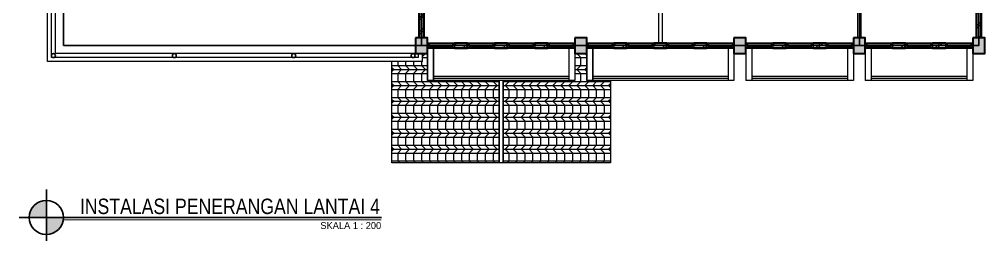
# Model space of a CAD drawing. Header units: millimetres. Extents: x -17012 to 17775, y -5570 to 5430.
# Drawn here: x -8539 to -3688, y 671 to 1784 of the extents above; entities that cross this region are included whole.
import ezdxf

# ---------------------------------------------------------------- set-up
doc = ezdxf.new("R2010")
doc.units = ezdxf.units.MM
for name, color, linetype, lineweight in [('ars', 11, 'Continuous', 5), ('DENAH', 7, 'Continuous', 0), ('dinding', 5, 'Continuous', 15), ('KOLOM', 1, 'Continuous', 30), ('kus', 63, 'Continuous', 15), ('lan', 7, 'Continuous', 15), ('PARTISI', 190, 'Continuous', 9), ('SANITAIR', 4, 'Continuous', 5), ('sol kol', 8, 'Continuous', 0)]:
    doc.layers.add(name, color=color, linetype=linetype, lineweight=lineweight)
doc.layers.add('as', color=1, linetype='Continuous', plot=False)
doc.layers.add('D1', color=1, linetype='Continuous')
doc.layers.add('HT', color=8, linetype='Continuous')
doc.styles.add('NOT', font='ARIALN.TTF')
doc.styles.add('style2', font='verdana.ttf')

# ---------------------------------------------------------------- blocks, each defined once
blk = doc.blocks.new('K1')
at = {"layer": 'KOLOM'}
blk.add_lwpolyline([(0.2, 0.15), (-0.2, 0.15), (-0.2, -0.15), (0.2, -0.15), (0.2, 0.15)], dxfattribs=at)

msp = doc.modelspace()

# ---------------------------------------------------------------- hatches: boundary and pattern name
at = {"layer": 'ars'}
h = msp.add_hatch(dxfattribs=at)
h.set_pattern_fill('TEMBOK', color=256, scale=50)
h.set_pattern_definition([(45, (-5717.746, 1611.834), (-35.3553, 35.3553), []), (45, (-5705.246, 1611.834), (-35.3553, 35.3553), [])])
h.paths.add_polyline_path([(-6507.7, 1691.8), (-6507.7, 2511.8), (-6527.7, 2511.8), (-6527.7, 1691.8)])
h = msp.add_hatch(dxfattribs=at)
h.set_pattern_fill('TEMBOK', color=256, scale=50)
h.set_pattern_definition([(45, (-5917.746, 1611.834), (-35.3553, 35.3553), []), (45, (-5905.246, 1611.834), (-35.3553, 35.3553), [])])
h.paths.add_polyline_path([(-3707.7, 1691.8), (-3707.7, 2511.8), (-3727.7, 2511.8), (-3727.7, 1691.8)])
h = msp.add_hatch(dxfattribs=at)
h.set_pattern_fill('TEMBOK', color=256, scale=50)
h.set_pattern_definition([(45, (-7177.746, 1336.834), (-35.3553, 35.3553), []), (45, (-7165.246, 1336.834), (-35.3553, 35.3553), [])])
h.paths.add_polyline_path([(-6286.4, 1661.8), (-6351.7, 1661.8), (-6351.7, 1641.8), (-6286.4, 1641.8)])
h = msp.add_hatch(dxfattribs=at)
h.set_pattern_fill('TEMBOK', color=256, scale=50)
h.set_pattern_definition([(45, (-6976.413, 1336.834), (-35.3553, 35.3553), []), (45, (-6963.913, 1336.834), (-35.3553, 35.3553), [])])
h.paths.add_polyline_path([(-6085.1, 1661.8), (-6150.4, 1661.8), (-6150.4, 1641.8), (-6085.1, 1641.8)])
h = msp.add_hatch(dxfattribs=at)
h.set_pattern_fill('TEMBOK', color=256, scale=50)
h.set_pattern_definition([(45, (-6775.08, 1336.834), (-35.3553, 35.3553), []), (45, (-6762.58, 1336.834), (-35.3553, 35.3553), [])])
h.paths.add_polyline_path([(-5883.7, 1661.8), (-5949.1, 1661.8), (-5949.1, 1641.8), (-5883.7, 1641.8)])
h = msp.add_hatch(dxfattribs=at)
h.set_pattern_fill('TEMBOK', color=256, scale=50)
h.set_pattern_definition([(45, (-6377.746, 1336.834), (-35.3553, 35.3553), []), (45, (-6365.246, 1336.834), (-35.3553, 35.3553), [])])
h.paths.add_polyline_path([(-5486.4, 1661.8), (-5551.7, 1661.8), (-5551.7, 1641.8), (-5486.4, 1641.8)])
h = msp.add_hatch(dxfattribs=at)
h.set_pattern_fill('TEMBOK', color=256, scale=50)
h.set_pattern_definition([(45, (-6176.413, 1336.834), (-35.3553, 35.3553), []), (45, (-6163.913, 1336.834), (-35.3553, 35.3553), [])])
h.paths.add_polyline_path([(-5285.1, 1661.8), (-5350.4, 1661.8), (-5350.4, 1641.8), (-5285.1, 1641.8)])
h = msp.add_hatch(dxfattribs=at)
h.set_pattern_fill('TEMBOK', color=256, scale=50)
h.set_pattern_definition([(45, (-5975.08, 1336.834), (-35.3553, 35.3553), []), (45, (-5962.58, 1336.834), (-35.3553, 35.3553), [])])
h.paths.add_polyline_path([(-5083.7, 1661.8), (-5149.1, 1661.8), (-5149.1, 1641.8), (-5083.7, 1641.8)])
h = msp.add_hatch(dxfattribs=at)
h.set_pattern_fill('TEMBOK', color=256, scale=50)
h.set_pattern_definition([(45, (-5577.746, 1336.834), (-35.3553, 35.3553), []), (45, (-5565.246, 1336.834), (-35.3553, 35.3553), [])])
h.paths.add_polyline_path([(-4685.7, 1661.8), (-4751.7, 1661.8), (-4751.7, 1641.8), (-4685.7, 1641.8)])
h = msp.add_hatch(dxfattribs=at)
h.set_pattern_fill('TEMBOK', color=256, scale=50)
h.set_pattern_definition([(45, (-5405.746, 1336.834), (-35.3553, 35.3553), []), (45, (-5393.246, 1336.834), (-35.3553, 35.3553), [])])
h.paths.add_polyline_path([(-4483.7, 1661.8), (-4549.7, 1661.8), (-4549.7, 1641.8), (-4483.7, 1641.8)])
h = msp.add_hatch(dxfattribs=at)
h.set_pattern_fill('TEMBOK', color=256, scale=50)
h.set_pattern_definition([(45, (-4977.746, 1336.834), (-35.3553, 35.3553), []), (45, (-4965.246, 1336.834), (-35.3553, 35.3553), [])])
h.paths.add_polyline_path([(-4085.7, 1661.8), (-4151.7, 1661.8), (-4151.7, 1641.8), (-4085.7, 1641.8)])
h = msp.add_hatch(dxfattribs=at)
h.set_pattern_fill('TEMBOK', color=256, scale=50)
h.set_pattern_definition([(45, (-4805.746, 1336.834), (-35.3553, 35.3553), []), (45, (-4793.246, 1336.834), (-35.3553, 35.3553), [])])
h.paths.add_polyline_path([(-3883.7, 1661.8), (-3949.7, 1661.8), (-3949.7, 1641.8), (-3883.7, 1641.8)])
h = msp.add_hatch(dxfattribs=at)
h.set_pattern_fill('PLENTONG', color=256, scale=20, angle=270)
h.set_pattern_definition([(0, (-5717.75, 1631.83), (2e-14, 80), []), (0, (-5717.75, 1611.83), (2e-14, 80), []), (0, (-5717.75, 1591.83), (2e-14, 80), []), (315, (-5717.746, 1631.834), (40, -1e-14), [28.2843, -84.8528]), (45, (-5717.746, 1591.834), (-40, 1e-14), [28.2843, -84.8528]), (270, (-5717.746, 1591.834), (40, -7e-15), [40, -40])])
h.paths.add_polyline_path([(-6487.7, 1476.8), (-6487.7, 1611.8), (-6512.7, 1611.8), (-6512.7, 1571.8), (-6667.7, 1571.8), (-6667.7, 1061.8), (-6127.7, 1061.8), (-6127.7, 1476.8)])
h = msp.add_hatch(dxfattribs=at)
h.set_pattern_fill('PLENTONG', color=256, scale=20, angle=90)
h.set_pattern_definition([(180, (-5717.75, 1591.83), (-1e-14, -80), []), (180, (-5717.75, 1611.83), (-1e-14, -80), []), (180, (-5717.75, 1631.83), (-1e-14, -80), []), (135, (-5717.746, 1591.834), (-40, 5e-15), [28.2843, -84.853]), (225, (-5717.746, 1631.834), (40, -5e-15), [28.2843, -84.853]), (90, (-5717.746, 1631.834), (-40, 2e-15), [40, -40])])
h.paths.add_polyline_path([(-5747.7, 1476.8), (-6107.7, 1476.8), (-6107.7, 1061.8), (-5567.7, 1061.8), (-5567.7, 1476.8), (-5687.7, 1476.8), (-5687.7, 1611.8), (-5747.7, 1611.8)])
at = {"layer": 'DENAH'}
for points in [[(-8489.4, 787.8), (-8402.9, 787.8), (-8402.9, 873.7, 0.416242)], [(-8316.4, 787.8), (-8402.9, 787.8), (-8402.9, 701.8, 0.416242)]]:
    msp.add_hatch(color=256, dxfattribs=at).paths.add_polyline_path(points)
at = {"layer": 'sol kol'}
for points in [[(-6547.7, 1691.8), (-6547.7, 1611.8), (-6487.7, 1611.8), (-6487.7, 1691.8)], [(-5747.7, 1691.8), (-5747.7, 1611.8), (-5687.7, 1611.8), (-5687.7, 1691.8)], [(-4947.7, 1691.8), (-4947.7, 1611.8), (-4887.7, 1611.8), (-4887.7, 1691.8)], [(-4347.7, 1691.8), (-4347.7, 1611.8), (-4287.7, 1611.8), (-4287.7, 1691.8)], [(-3747.7, 1691.8), (-3747.7, 1611.8), (-3687.7, 1611.8), (-3687.7, 1691.8)]]:
    msp.add_hatch(color=256, dxfattribs=at).paths.add_polyline_path(points)

# ---------------------------------------------------------------- linework, layer by layer
for p, q in [((-6487.7, 1611.8), (-6487.7, 1476.8)), ((-6457.7, 1636.8), (-6457.7, 1476.8)), ((-5687.7, 1611.8), (-5687.7, 1476.8)), ((-5657.7, 1636.8), (-5657.7, 1476.8)), ((-6127.7, 1061.8), (-6127.7, 1476.8)), ((-6107.7, 1061.8), (-6107.7, 1476.8))]:
    msp.add_line(p, q)
for centre in [(-8367.7, 1601.8), (-7760.1, 1601.8), (-7160.1, 1601.8), (-6560.1, 1601.8)]:
    msp.add_circle(centre, 10)
at = {"layer": 'ars'}
for points in [[(-6507.7, 1691.8), (-6507.7, 2511.8), (-6527.7, 2511.8), (-6527.7, 1691.8)], [(-3707.7, 1691.8), (-3707.7, 2511.8), (-3727.7, 2511.8), (-3727.7, 1691.8)], [(-6286.4, 1661.8), (-6351.7, 1661.8), (-6351.7, 1641.8), (-6286.4, 1641.8)], [(-6085.1, 1661.8), (-6150.4, 1661.8), (-6150.4, 1641.8), (-6085.1, 1641.8)], [(-5883.7, 1661.8), (-5949.1, 1661.8), (-5949.1, 1641.8), (-5883.7, 1641.8)], [(-5486.4, 1661.8), (-5551.7, 1661.8), (-5551.7, 1641.8), (-5486.4, 1641.8)], [(-5285.1, 1661.8), (-5350.4, 1661.8), (-5350.4, 1641.8), (-5285.1, 1641.8)], [(-5083.7, 1661.8), (-5149.1, 1661.8), (-5149.1, 1641.8), (-5083.7, 1641.8)], [(-4685.7, 1661.8), (-4751.7, 1661.8), (-4751.7, 1641.8), (-4685.7, 1641.8)], [(-4483.7, 1661.8), (-4549.7, 1661.8), (-4549.7, 1641.8), (-4483.7, 1641.8)], [(-4085.7, 1661.8), (-4151.7, 1661.8), (-4151.7, 1641.8), (-4085.7, 1641.8)], [(-3883.7, 1661.8), (-3949.7, 1661.8), (-3949.7, 1641.8), (-3883.7, 1641.8)]]:
    msp.add_lwpolyline(points, close=True, dxfattribs=at)
for points in [[(-5777.7, 1496.8), (-6457.7, 1496.8)], [(-5777.7, 1486.8), (-6457.7, 1486.8)], [(-4977.7, 1496.8), (-5657.7, 1496.8)], [(-4977.7, 1486.8), (-5657.7, 1486.8)], [(-4377.7, 1496.8), (-4857.7, 1496.8)], [(-4377.7, 1486.8), (-4857.7, 1486.8)], [(-3777.7, 1496.8), (-4257.7, 1496.8)], [(-3777.7, 1486.8), (-4257.7, 1486.8)]]:
    msp.add_lwpolyline(points, dxfattribs=at)
at = {"layer": 'as'}
msp.add_line((-6517.7, 3851.8), (-6517.7, 1651.8), dxfattribs=at)
for points in [[(-5717.7, 3851.8), (-8317.7, 3851.8), (-8317.7, 1651.8)], [(-3717.7, 3851.8), (-3717.7, 1651.8), (-8317.7, 1651.8)], [(-6517.7, 3851.8), (-6517.7, 1651.8)], [(-4917.7, 3851.8), (-3717.7, 3851.8), (-3717.7, 1651.8)], [(-4317.7, 3851.8), (-4317.7, 1651.8)]]:
    msp.add_lwpolyline(points, dxfattribs=at)
at = {"layer": 'D1', "color": 7, "const_width": 5.42}
msp.add_lwpolyline([(-8317.6, 776), (-6719.1, 776)], dxfattribs=at)
at = {"layer": 'D1', "color": 7}
msp.add_circle((-8403.5, 787.8), 85.9, dxfattribs=at)
at = {"layer": 'dinding'}
for p, q in [((-8397.7, 1571.8), (-8397.7, 3931.8)), ((-8377.7, 1591.8), (-8377.7, 3911.8)), ((-6532.7, 1591.8), (-6532.7, 1611.8)), ((-6512.7, 1571.8), (-6512.7, 1611.8)), ((-6512.7, 1571.8), (-8397.7, 1571.8)), ((-6532.7, 1591.8), (-8377.7, 1591.8))]:
    msp.add_line(p, q, dxfattribs=at)
for points in [[(-6502.7, 1691.8), (-6502.7, 2511.8), (-6532.7, 2511.8), (-6532.7, 1691.8)], [(-3702.7, 1691.8), (-3702.7, 2511.8), (-3732.7, 2511.8), (-3732.7, 1691.8)], [(-6286.4, 1666.8), (-6351.7, 1666.8), (-6351.7, 1636.8), (-6286.4, 1636.8)], [(-6085.1, 1666.8), (-6150.4, 1666.8), (-6150.4, 1636.8), (-6085.1, 1636.8)], [(-5883.7, 1666.8), (-5949.1, 1666.8), (-5949.1, 1636.8), (-5883.7, 1636.8)], [(-5486.4, 1666.8), (-5551.7, 1666.8), (-5551.7, 1636.8), (-5486.4, 1636.8)], [(-5285.1, 1666.8), (-5350.4, 1666.8), (-5350.4, 1636.8), (-5285.1, 1636.8)], [(-5083.7, 1666.8), (-5149.1, 1666.8), (-5149.1, 1636.8), (-5083.7, 1636.8)], [(-4685.7, 1666.8), (-4751.7, 1666.8), (-4751.7, 1636.8), (-4685.7, 1636.8)], [(-4483.7, 1666.8), (-4549.7, 1666.8), (-4549.7, 1636.8), (-4483.7, 1636.8)], [(-4085.7, 1666.8), (-4151.7, 1666.8), (-4151.7, 1636.8), (-4085.7, 1636.8)], [(-3883.7, 1666.8), (-3949.7, 1666.8), (-3949.7, 1636.8), (-3883.7, 1636.8)]]:
    msp.add_lwpolyline(points, close=True, dxfattribs=at)
at = {"layer": 'HT'}
for p, q in [((-8402.9, 928.6), (-8402.9, 760.8)), ((-8402.9, 671), (-8402.9, 896.5)), ((-8539.1, 787.8), (-6719.1, 787.8))]:
    msp.add_line(p, q, dxfattribs=at)
at = {"layer": 'kus'}
for p, q in [((-6359.7, 1661.8), (-6479.7, 1661.8)), ((-6158.4, 1661.8), (-6278.4, 1661.8)), ((-5957.1, 1661.8), (-6077.1, 1661.8)), ((-5755.7, 1661.8), (-5875.7, 1661.8)), ((-5559.7, 1661.8), (-5679.7, 1661.8)), ((-5358.4, 1661.8), (-5478.4, 1661.8)), ((-5157.1, 1661.8), (-5277.1, 1661.8)), ((-4955.7, 1661.8), (-5075.7, 1661.8)), ((-4759.7, 1661.8), (-4879.7, 1661.8)), ((-4557.7, 1661.8), (-4677.7, 1661.8)), ((-4355.7, 1661.8), (-4475.7, 1661.8)), ((-4159.7, 1661.8), (-4279.7, 1661.8)), ((-3957.7, 1661.8), (-4077.7, 1661.8)), ((-3755.7, 1661.8), (-3875.7, 1661.8)), ((-6359.7, 1648.8), (-6479.7, 1648.8)), ((-6359.7, 1641.8), (-6479.7, 1641.8)), ((-6459.7, 1648.8), (-6459.7, 1641.8)), ((-6379.7, 1648.8), (-6379.7, 1641.8)), ((-6158.4, 1648.8), (-6278.4, 1648.8)), ((-6158.4, 1641.8), (-6278.4, 1641.8)), ((-6258.4, 1648.8), (-6258.4, 1641.8)), ((-6178.4, 1648.8), (-6178.4, 1641.8)), ((-5957.1, 1648.8), (-6077.1, 1648.8)), ((-5957.1, 1641.8), (-6077.1, 1641.8)), ((-6057.1, 1648.8), (-6057.1, 1641.8)), ((-5977.1, 1648.8), (-5977.1, 1641.8)), ((-5755.7, 1648.8), (-5875.7, 1648.8)), ((-5755.7, 1641.8), (-5875.7, 1641.8)), ((-5855.7, 1648.8), (-5855.7, 1641.8)), ((-5775.7, 1648.8), (-5775.7, 1641.8)), ((-5559.7, 1648.8), (-5679.7, 1648.8)), ((-5559.7, 1641.8), (-5679.7, 1641.8)), ((-5659.7, 1648.8), (-5659.7, 1641.8)), ((-5579.7, 1648.8), (-5579.7, 1641.8)), ((-5358.4, 1648.8), (-5478.4, 1648.8)), ((-5358.4, 1641.8), (-5478.4, 1641.8)), ((-5458.4, 1648.8), (-5458.4, 1641.8)), ((-5378.4, 1648.8), (-5378.4, 1641.8)), ((-5157.1, 1648.8), (-5277.1, 1648.8)), ((-5157.1, 1641.8), (-5277.1, 1641.8)), ((-5257.1, 1648.8), (-5257.1, 1641.8)), ((-5177.1, 1648.8), (-5177.1, 1641.8)), ((-4955.7, 1648.8), (-5075.7, 1648.8)), ((-4955.7, 1641.8), (-5075.7, 1641.8)), ((-5055.7, 1648.8), (-5055.7, 1641.8)), ((-4975.7, 1648.8), (-4975.7, 1641.8)), ((-4759.7, 1648.8), (-4879.7, 1648.8)), ((-4759.7, 1641.8), (-4879.7, 1641.8)), ((-4859.7, 1648.8), (-4859.7, 1641.8)), ((-4779.7, 1648.8), (-4779.7, 1641.8)), ((-4557.7, 1648.8), (-4677.7, 1648.8)), ((-4557.7, 1641.8), (-4677.7, 1641.8)), ((-4657.7, 1648.8), (-4657.7, 1641.8)), ((-4577.7, 1648.8), (-4577.7, 1641.8)), ((-4355.7, 1648.8), (-4475.7, 1648.8)), ((-4355.7, 1641.8), (-4475.7, 1641.8)), ((-4455.7, 1648.8), (-4455.7, 1641.8)), ((-4375.7, 1648.8), (-4375.7, 1641.8)), ((-4159.7, 1648.8), (-4279.7, 1648.8)), ((-4159.7, 1641.8), (-4279.7, 1641.8)), ((-4259.7, 1648.8), (-4259.7, 1641.8)), ((-4179.7, 1648.8), (-4179.7, 1641.8)), ((-3957.7, 1648.8), (-4077.7, 1648.8)), ((-3957.7, 1641.8), (-4077.7, 1641.8)), ((-4057.7, 1648.8), (-4057.7, 1641.8)), ((-3977.7, 1648.8), (-3977.7, 1641.8)), ((-3755.7, 1648.8), (-3875.7, 1648.8)), ((-3755.7, 1641.8), (-3875.7, 1641.8)), ((-3855.7, 1648.8), (-3855.7, 1641.8)), ((-3775.7, 1648.8), (-3775.7, 1641.8))]:
    msp.add_line(p, q, dxfattribs=at)
for points in [[(-6479.7, 1641.8), (-6487.7, 1641.8), (-6487.7, 1661.8), (-6479.7, 1661.8)], [(-6351.7, 1641.8), (-6359.7, 1641.8), (-6359.7, 1661.8), (-6351.7, 1661.8)], [(-6278.4, 1641.8), (-6286.4, 1641.8), (-6286.4, 1661.8), (-6278.4, 1661.8)], [(-6150.4, 1641.8), (-6158.4, 1641.8), (-6158.4, 1661.8), (-6150.4, 1661.8)], [(-6077.1, 1641.8), (-6085.1, 1641.8), (-6085.1, 1661.8), (-6077.1, 1661.8)], [(-5949.1, 1641.8), (-5957.1, 1641.8), (-5957.1, 1661.8), (-5949.1, 1661.8)], [(-5875.7, 1641.8), (-5883.7, 1641.8), (-5883.7, 1661.8), (-5875.7, 1661.8)], [(-5747.7, 1641.8), (-5755.7, 1641.8), (-5755.7, 1661.8), (-5747.7, 1661.8)], [(-5679.7, 1641.8), (-5687.7, 1641.8), (-5687.7, 1661.8), (-5679.7, 1661.8)], [(-5551.7, 1641.8), (-5559.7, 1641.8), (-5559.7, 1661.8), (-5551.7, 1661.8)], [(-5478.4, 1641.8), (-5486.4, 1641.8), (-5486.4, 1661.8), (-5478.4, 1661.8)], [(-5350.4, 1641.8), (-5358.4, 1641.8), (-5358.4, 1661.8), (-5350.4, 1661.8)], [(-5277.1, 1641.8), (-5285.1, 1641.8), (-5285.1, 1661.8), (-5277.1, 1661.8)], [(-5149.1, 1641.8), (-5157.1, 1641.8), (-5157.1, 1661.8), (-5149.1, 1661.8)], [(-5075.7, 1641.8), (-5083.7, 1641.8), (-5083.7, 1661.8), (-5075.7, 1661.8)], [(-4947.7, 1641.8), (-4955.7, 1641.8), (-4955.7, 1661.8), (-4947.7, 1661.8)], [(-4879.7, 1641.8), (-4887.7, 1641.8), (-4887.7, 1661.8), (-4879.7, 1661.8)], [(-4751.7, 1641.8), (-4759.7, 1641.8), (-4759.7, 1661.8), (-4751.7, 1661.8)], [(-4677.7, 1641.8), (-4685.7, 1641.8), (-4685.7, 1661.8), (-4677.7, 1661.8)], [(-4549.7, 1641.8), (-4557.7, 1641.8), (-4557.7, 1661.8), (-4549.7, 1661.8)], [(-4475.7, 1641.8), (-4483.7, 1641.8), (-4483.7, 1661.8), (-4475.7, 1661.8)], [(-4347.7, 1641.8), (-4355.7, 1641.8), (-4355.7, 1661.8), (-4347.7, 1661.8)], [(-4279.7, 1641.8), (-4287.7, 1641.8), (-4287.7, 1661.8), (-4279.7, 1661.8)], [(-4151.7, 1641.8), (-4159.7, 1641.8), (-4159.7, 1661.8), (-4151.7, 1661.8)], [(-4077.7, 1641.8), (-4085.7, 1641.8), (-4085.7, 1661.8), (-4077.7, 1661.8)], [(-3949.7, 1641.8), (-3957.7, 1641.8), (-3957.7, 1661.8), (-3949.7, 1661.8)], [(-3875.7, 1641.8), (-3883.7, 1641.8), (-3883.7, 1661.8), (-3875.7, 1661.8)], [(-3747.7, 1641.8), (-3755.7, 1641.8), (-3755.7, 1661.8), (-3747.7, 1661.8)]]:
    msp.add_lwpolyline(points, close=True, dxfattribs=at)
at = {"layer": 'lan'}
for p, q in [((-5777.7, 1636.8), (-5777.7, 1476.8)), ((-5747.7, 1611.8), (-5747.7, 1476.8)), ((-4977.7, 1636.8), (-4977.7, 1476.8)), ((-4947.7, 1611.8), (-4947.7, 1476.8)), ((-4887.7, 1611.8), (-4887.7, 1476.8)), ((-4857.7, 1636.8), (-4857.7, 1476.8)), ((-4377.7, 1636.8), (-4377.7, 1476.8)), ((-4347.7, 1611.8), (-4347.7, 1476.8)), ((-4287.7, 1611.8), (-4287.7, 1476.8)), ((-4257.7, 1636.8), (-4257.7, 1476.8)), ((-3777.7, 1636.8), (-3777.7, 1476.8)), ((-3747.7, 1611.8), (-3747.7, 1476.8)), ((-6667.7, 1061.8), (-6667.7, 1571.8)), ((-5567.7, 1476.8), (-5567.7, 1061.8)), ((-5567.7, 1061.8), (-6667.7, 1061.8))]:
    msp.add_line(p, q, dxfattribs=at)
for points in [[(-6351.7, 1636.8), (-6487.7, 1636.8), (-6487.7, 1666.8), (-6351.7, 1666.8)], [(-6150.4, 1636.8), (-6286.4, 1636.8), (-6286.4, 1666.8), (-6150.4, 1666.8)], [(-5949.1, 1636.8), (-6085.1, 1636.8), (-6085.1, 1666.8), (-5949.1, 1666.8)], [(-5747.7, 1636.8), (-5883.7, 1636.8), (-5883.7, 1666.8), (-5747.7, 1666.8)], [(-5551.7, 1636.8), (-5687.7, 1636.8), (-5687.7, 1666.8), (-5551.7, 1666.8)], [(-5350.4, 1636.8), (-5486.4, 1636.8), (-5486.4, 1666.8), (-5350.4, 1666.8)], [(-5149.1, 1636.8), (-5285.1, 1636.8), (-5285.1, 1666.8), (-5149.1, 1666.8)], [(-4947.7, 1636.8), (-5083.7, 1636.8), (-5083.7, 1666.8), (-4947.7, 1666.8)], [(-4751.7, 1636.8), (-4887.7, 1636.8), (-4887.7, 1666.8), (-4751.7, 1666.8)], [(-4549.7, 1636.8), (-4685.7, 1636.8), (-4685.7, 1666.8), (-4549.7, 1666.8)], [(-4347.7, 1636.8), (-4483.7, 1636.8), (-4483.7, 1666.8), (-4347.7, 1666.8)], [(-4151.7, 1636.8), (-4287.7, 1636.8), (-4287.7, 1666.8), (-4151.7, 1666.8)], [(-3949.7, 1636.8), (-4085.7, 1636.8), (-4085.7, 1666.8), (-3949.7, 1666.8)], [(-3747.7, 1636.8), (-3883.7, 1636.8), (-3883.7, 1666.8), (-3747.7, 1666.8)]]:
    msp.add_lwpolyline(points, close=True, dxfattribs=at)
for points in [[(-5747.7, 1476.8), (-6487.7, 1476.8)], [(-4947.7, 1476.8), (-5687.7, 1476.8)], [(-4347.7, 1476.8), (-4887.7, 1476.8)], [(-3747.7, 1476.8), (-4287.7, 1476.8)]]:
    msp.add_lwpolyline(points, dxfattribs=at)
at = {"layer": 'PARTISI'}
for points in [[(-5327.7, 1666.8), (-5307.7, 1666.8), (-5307.7, 2541.8), (-5327.7, 2541.8)], [(-4327.7, 1691.8), (-4307.7, 1691.8), (-4307.7, 2511.8), (-4327.7, 2511.8)]]:
    msp.add_lwpolyline(points, close=True, dxfattribs=at)
at = {"layer": 'SANITAIR'}
msp.add_lwpolyline([(-6517.7, 1611.8), (-8357.7, 1611.8), (-8357.7, 3891.8), (-6517.7, 3891.8)], dxfattribs=at)

# ---------------------------------------------------------------- block references
at = {"layer": 'KOLOM', "xscale": 200, "yscale": 200, "zscale": 200, "rotation": 90}
for p in [(-6517.7, 1651.8), (-5717.7, 1651.8), (-4917.7, 1651.8), (-4317.7, 1651.8), (-3717.7, 1651.8)]:
    msp.add_blockref('K1', p, dxfattribs=at)

# ---------------------------------------------------------------- texts
at = {"color": 0}
for s, insert, char_height, width, attachment_point, style in [(' INSTALASI PENERANGAN LANTAI 4', (-8259.3, 882.5), 77.414, 2287.765, 1, 'NOT'), ('{\\fCentury Gothic|b0|i0|c0|p34;SKALA 1 : 200}', (-6720.6, 764.7), 34.836, 386.369, 3, 'style2')]:
    msp.add_mtext(s, dxfattribs=dict(at, insert=insert, char_height=char_height, width=width, attachment_point=attachment_point, style=style))

doc.saveas('drawing.dxf')
